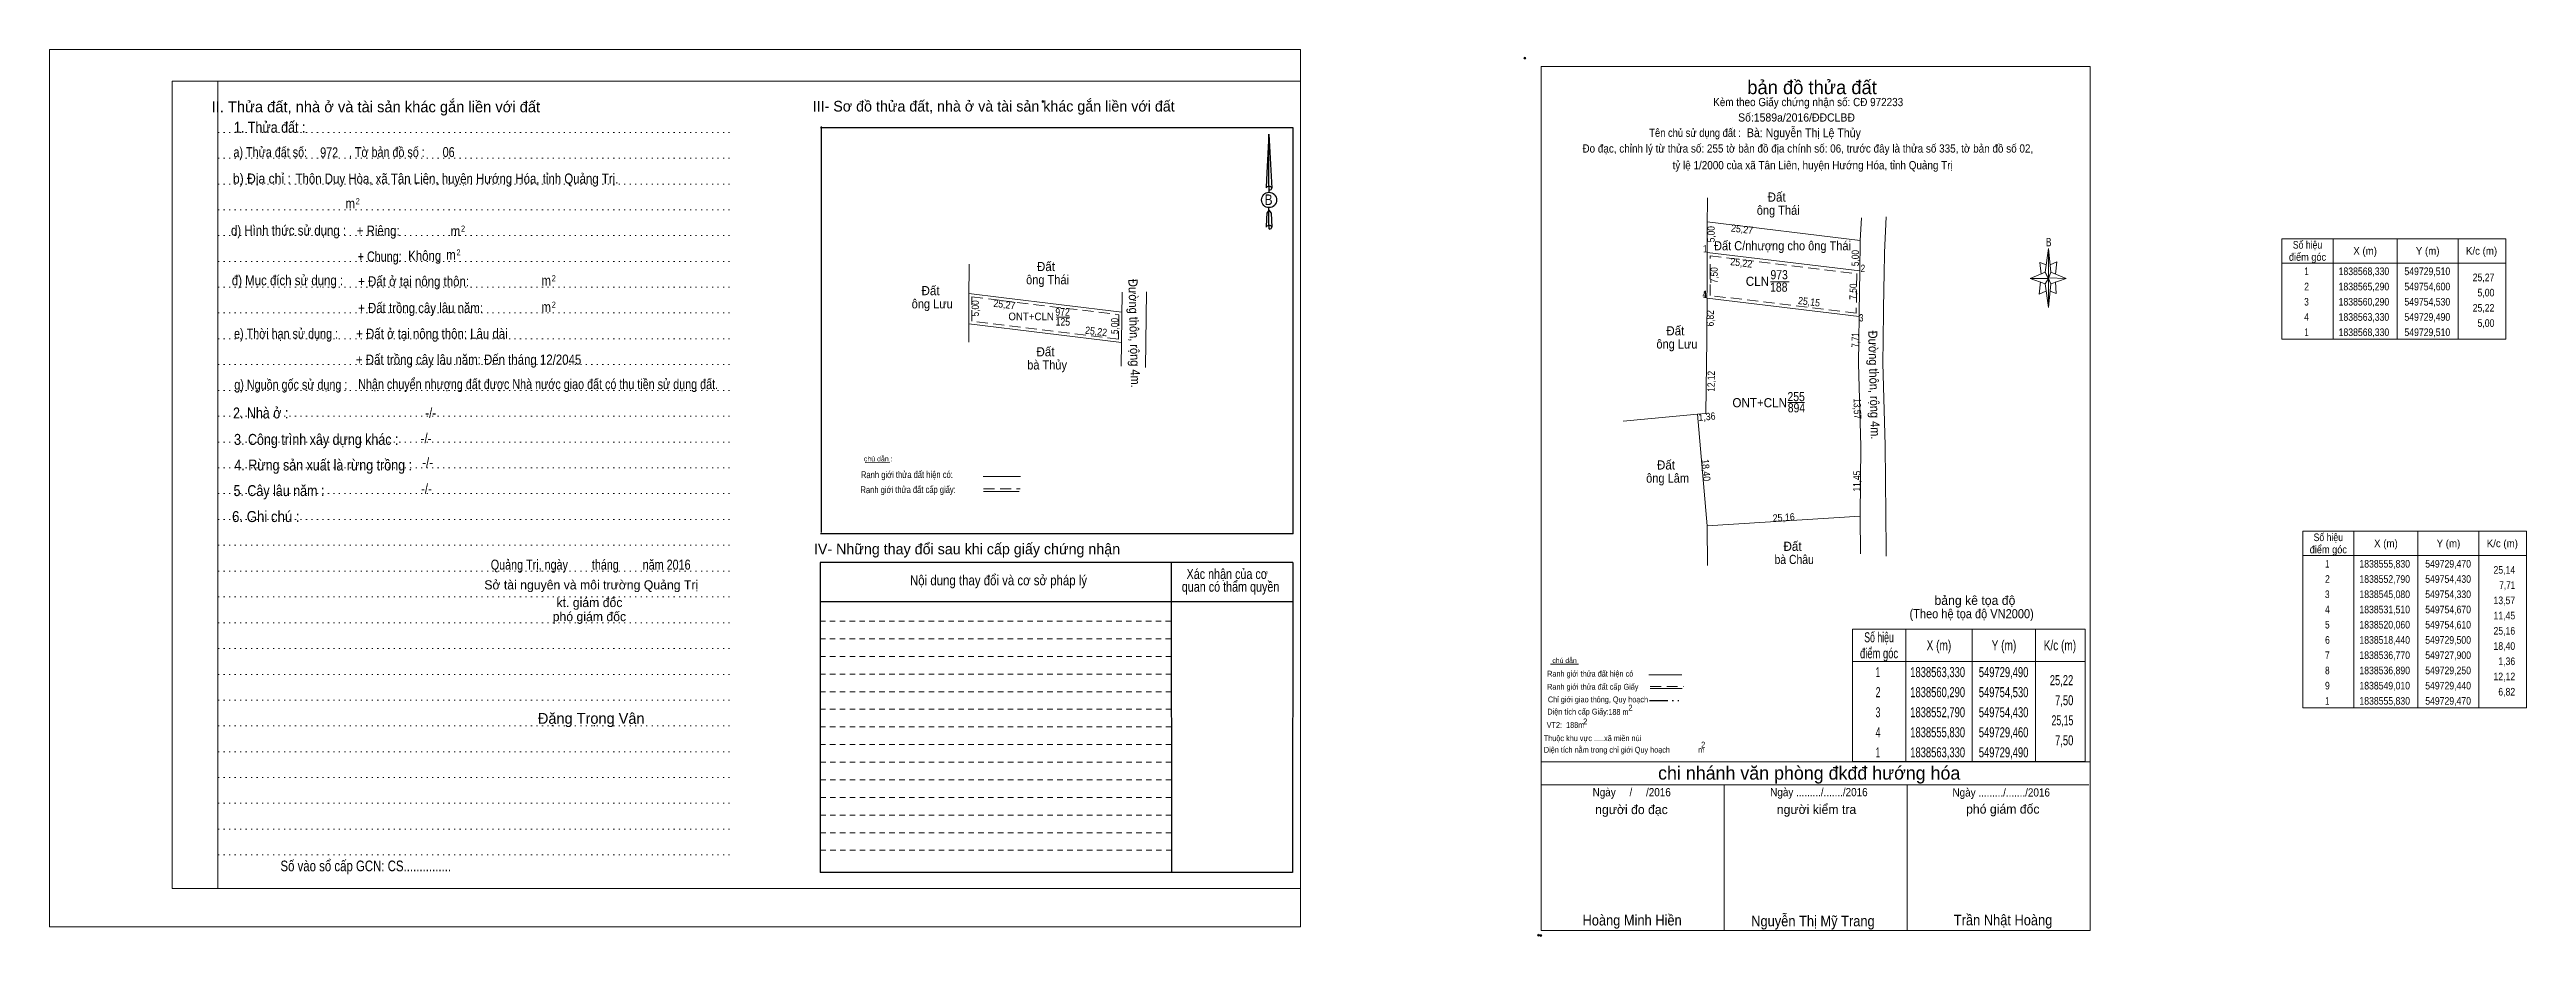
# Model space of a CAD drawing. Header units: metres. Extents: x 549063 to 549864, y 1838451 to 1838602.
# Drawn here: x 549457.6 to 549863.9, y 1838451.1 to 1838596.6 of the extents above; entities that cross this region are included whole.
import ezdxf
from ezdxf.enums import TextEntityAlignment as Align

# ---------------------------------------------------------------- set-up
doc = ezdxf.new("R2010")
doc.units = ezdxf.units.M
doc.header["$LTSCALE"] = 0.6
doc.header["$PDMODE"] = 32
doc.header["$PDSIZE"] = 0.3
for name, pattern in [('DASH_DOUBLE_DOT', [9.2, 5, -1.2, 0.3, -1.2, 0.3, -1.2]), ('DOTTED', [1.5, 0.3, -1.2]), ('MEDIUM_DASHED', [4.5, 3, -1.5]), ('SHORT_DASHED', [2.7, 1.5, -1.2])]:
    doc.linetypes.add(name, pattern=pattern)
for name, color, linetype, lineweight in [('1', 7, 'DOTTED', 13), ('10', 7, 'Continuous', 13), ('14', 7, 'Continuous', 13), ('15', 7, 'Continuous', 13), ('18', 7, 'Continuous', 13), ('2', 7, 'SHORT_DASHED', 13), ('28', 7, 'Continuous', 13), ('55', 7, 'Continuous', 13), ('63', 7, 'Continuous', 13)]:
    doc.layers.add(name, color=color, linetype=linetype, lineweight=lineweight)

msp = doc.modelspace()

# ---------------------------------------------------------------- linework, layer by layer
at = {"layer": '1', "linetype": 'Continuous'}
for p, q in [((549477.71, 1838591.44), (549662.81, 1838591.44)), ((549477.71, 1838591.44), (549477.71, 1838458.94)), ((549662.81, 1838591.44), (549662.81, 1838457.82)), ((549477.71, 1838458.94), (549662.81, 1838458.94))]:
    msp.add_line(p, q, dxfattribs=at)
at = {"layer": '1'}
for p, q in [((549485.21, 1838591.44), (549485.21, 1838458.94)), ((549485.21, 1838591.44), (549485.21, 1838458.94)), ((549485.27, 1838583.04), (549569.81, 1838583.04)), ((549485.27, 1838578.8), (549569.81, 1838578.8)), ((549485.27, 1838574.56), (549569.81, 1838574.56)), ((549485.27, 1838570.34), (549569.81, 1838570.34)), ((549485.27, 1838566.1), (549569.81, 1838566.1)), ((549485.27, 1838561.86), (549569.81, 1838561.86)), ((549485.27, 1838557.62), (549569.81, 1838557.62)), ((549485.27, 1838553.4), (549569.81, 1838553.4)), ((549485.27, 1838549.14), (549569.81, 1838549.14)), ((549485.27, 1838544.92), (549569.81, 1838544.92)), ((549485.27, 1838540.68), (549569.81, 1838540.68)), ((549485.27, 1838536.44), (549569.81, 1838536.44)), ((549485.27, 1838532.2), (549569.81, 1838532.2)), ((549485.27, 1838527.98), (549569.81, 1838527.98)), ((549485.27, 1838523.74), (549569.81, 1838523.74)), ((549485.27, 1838519.5), (549569.81, 1838519.5)), ((549485.27, 1838515.26), (549569.81, 1838515.26)), ((549485.27, 1838511.02), (549569.81, 1838511.02)), ((549485.27, 1838506.8), (549569.81, 1838506.8)), ((549485.27, 1838502.56), (549569.81, 1838502.56)), ((549485.27, 1838498.32), (549569.81, 1838498.32)), ((549485.27, 1838494.08), (549569.81, 1838494.08)), ((549485.27, 1838489.86), (549569.81, 1838489.86)), ((549485.27, 1838485.62), (549569.81, 1838485.62)), ((549485.27, 1838481.38), (549569.81, 1838481.38)), ((549485.27, 1838477.14), (549569.81, 1838477.14)), ((549485.27, 1838472.92), (549569.81, 1838472.92)), ((549485.27, 1838468.68), (549569.81, 1838468.68)), ((549485.27, 1838464.44), (549569.81, 1838464.44))]:
    msp.add_line(p, q, dxfattribs=at)
at = {"layer": '1', "linetype": 'Continuous'}
for points in [[(549457.61, 1838452.64), (549662.81, 1838452.64), (549662.81, 1838596.64), (549457.61, 1838596.64)], [(549485.21, 1838591.44), (549662.81, 1838591.44), (549662.81, 1838458.94), (549485.21, 1838458.94)]]:
    msp.add_lwpolyline(points, close=True, dxfattribs=at)
for points in [[(549729.5, 1838565.13), (549729.51, 1838568.33), (549754.6, 1838565.29), (549754.6, 1838565.13)], [(549754.6, 1838565.13), (549754.53, 1838560.29), (549729.49, 1838563.33), (549729.5, 1838565.13)]]:
    msp.add_lwpolyline(points, dxfattribs=at)
at = {"layer": '1', "linetype": 'MEDIUM_DASHED'}
for points in [[(549729.98, 1838559.62), (549729.99, 1838562.77), (549754.02, 1838559.85), (549754.02, 1838559.62)], [(549754.02, 1838559.62), (549753.94, 1838553.35), (549729.96, 1838556.27), (549729.98, 1838559.62)]]:
    msp.add_lwpolyline(points, dxfattribs=at)
at = {"layer": '10'}
for p, q in [((549729.5, 1838518.44), (549727.9, 1838536.77)), ((549754.61, 1838520.06), (549729.5, 1838518.44)), ((549729.5, 1838518.44), (549729.53, 1838511.97))]:
    msp.add_line(p, q, dxfattribs=at)
at = {"layer": '14'}
for p, q in [((549608.41, 1838556.59), (549608.42, 1838560.56)), ((549608.43, 1838560.08), (549608.43, 1838561.42)), ((549613.69, 1838555.95), (549633.5, 1838553.55)), ((549637.37, 1838544.47), (549637.54, 1838556.88)), ((549608.39, 1838551.59), (549608.38, 1838548.61)), ((549622.76, 1838552.7), (549624.94, 1838552.7)), ((549633.38, 1838544.65), (549633.43, 1838548.55))]:
    msp.add_line(p, q, dxfattribs=at)
at = {"layer": '14', "linetype": 'MEDIUM_DASHED'}
msp.add_line((549608.91, 1838556.02), (549613.63, 1838555.45), dxfattribs=at)
at = {"layer": '14'}
for points in [[(549608.39, 1838551.59), (549633.43, 1838548.55), (549633.55, 1838556.8)], [(549608.41, 1838556.59), (549608.41, 1838555.95), (549608.39, 1838551.59)], [(549608.41, 1838555.95), (549608.41, 1838556.59), (549613.69, 1838555.95)]]:
    msp.add_lwpolyline(points, dxfattribs=at)
at = {"layer": '14', "linetype": 'MEDIUM_DASHED'}
msp.add_lwpolyline([(549613.63, 1838555.45), (549632.99, 1838553.11), (549632.94, 1838549.11), (549608.89, 1838552.03), (549608.91, 1838556.02)], dxfattribs=at)
at = {"layer": '15'}
for p, q in [((549739.86, 1838558.51), (549742.93, 1838558.51)), ((549742.71, 1838538.71), (549745.46, 1838538.71)), ((549727.9, 1838536.77), (549715.74, 1838535.65)), ((549727.9, 1838536.77), (549729.25, 1838536.89))]:
    msp.add_line(p, q, dxfattribs=at)
at = {"layer": '18', "lineweight": 25}
for p, q in [((549657.61, 1838582.74), (549658.09, 1838573.9)), ((549657.61, 1838582.74), (549658.09, 1838573.9)), ((549657.61, 1838582.74), (549658.09, 1838573.9)), ((549657.23, 1838575.28), (549657.15, 1838573.92)), ((549657.61, 1838574.2), (549657.61, 1838573.86)), ((549657.61, 1838573.86), (549657.61, 1838573.6)), ((549657.61, 1838573.6), (549657.61, 1838573.26)), ((549657.61, 1838573.6), (549657.61, 1838573.26)), ((549657.61, 1838573.6), (549657.61, 1838573.26)), ((549657.61, 1838570.28), (549657.61, 1838570.68)), ((549657.61, 1838570.28), (549657.61, 1838570.68)), ((549657.61, 1838570.28), (549657.61, 1838570.68)), ((549657.61, 1838570.28), (549657.97, 1838569.8)), ((549657.61, 1838570.28), (549657.97, 1838569.8)), ((549657.61, 1838570.28), (549657.97, 1838569.8)), ((549658.09, 1838573.9), (549658.09, 1838573.92)), ((549657.61, 1838567.78), (549657.61, 1838567.44)), ((549657.61, 1838567.44), (549657.61, 1838567.18)), ((549657.97, 1838569.8), (549658.09, 1838567.48)), ((549657.97, 1838569.8), (549658.09, 1838567.48)), ((549657.97, 1838569.8), (549658.09, 1838567.48)), ((549658.09, 1838567.48), (549658.09, 1838567.5))]:
    msp.add_line(p, q, dxfattribs=at)
at = {"layer": '18'}
for p, q in [((549729.51, 1838568.33), (549754.6, 1838565.29)), ((549754.6, 1838565.29), (549754.79, 1838569.02)), ((549758.57, 1838563.32), (549758.86, 1838569.2)), ((549729.49, 1838563.33), (549754.53, 1838560.29)), ((549754.53, 1838560.29), (549754.6, 1838565.13)), ((549754.6, 1838565.13), (549754.6, 1838565.29)), ((549758.52, 1838559.62), (549758.57, 1838563.32)), ((549754.49, 1838557.59), (549754.52, 1838559.62)), ((549754.52, 1838559.62), (549754.53, 1838560.29)), ((549758.49, 1838557.59), (549758.52, 1838559.62)), ((549729.47, 1838557.59), (549729.46, 1838555.83)), ((549729.47, 1838555.83), (549754.43, 1838552.79)), ((549754.43, 1838552.79), (549754.49, 1838557.59)), ((549758.44, 1838553.7), (549758.49, 1838557.59)), ((549758.38, 1838549.01), (549758.44, 1838553.7)), ((549729.25, 1838536.89), (549729.44, 1838549.01)), ((549758.33, 1838545.13), (549758.38, 1838549.01)), ((549754.61, 1838520.06), (549754.63, 1838513.86)), ((549758.87, 1838514.56), (549758.83, 1838513.49))]:
    msp.add_line(p, q, dxfattribs=at)
at = {"layer": '18', "lineweight": 25}
for points in [[(549657.61, 1838574.2), (549657.61, 1838582.74), (549657.23, 1838575.28)], [(549657.61, 1838567.78), (549657.61, 1838570.28), (549657.29, 1838569.8), (549657.23, 1838568.86), (549657.15, 1838567.5)]]:
    msp.add_lwpolyline(points, dxfattribs=at)
at = {"layer": '18'}
for points in [[(549729.52, 1838572.29), (549729.52, 1838571.51), (549729.51, 1838568.33)], [(549729.51, 1838568.33), (549729.5, 1838565.13), (549729.49, 1838563.33)], [(549729.49, 1838563.33), (549729.48, 1838559.62), (549729.47, 1838557.59)], [(549729.44, 1838549.01), (549729.45, 1838549.61), (549729.47, 1838555.83)], [(549754.33, 1838545.08), (549754.38, 1838549.01), (549754.43, 1838552.79)], [(549754.61, 1838520.06), (549754.67, 1838531.51), (549754.33, 1838545.08)], [(549758.87, 1838514.56), (549758.67, 1838531.63), (549758.33, 1838545.18)]]:
    msp.add_lwpolyline(points, dxfattribs=at)
at = {"layer": '18', "lineweight": 25}
msp.add_ellipse((549657.6336, 1838571.9397), major_axis=(0, 1.258), ratio=0.983453, dxfattribs=at)
for centre, start_param, end_param in [((549657.634, 1838573.8782), 1.57079633, 3.07445202), ((549657.634, 1838573.8782), 0.06714063, 1.57079633), ((549657.634, 1838573.8782), 4.71238898, 6.28318531), ((549657.634, 1838567.4577), 2.49106941, 3.07427841), ((549657.634, 1838567.4577), 1.57079633, 2.49106941), ((549657.634, 1838567.4577), 0.06714063, 1.57079633), ((549657.634, 1838567.4577), 4.71238898, 6.28318531)]:
    msp.add_ellipse(centre, major_axis=(0.4535, 0), ratio=0.655448, start_param=start_param, end_param=end_param, dxfattribs=at)
at = {"layer": '2'}
for p, q in [((549641.57, 1838499.9), (549584.01, 1838499.9)), ((549641.59, 1838497.02), (549584.01, 1838497.02)), ((549641.59, 1838494.12), (549584.01, 1838494.12)), ((549641.59, 1838491.22), (549584.01, 1838491.22)), ((549641.59, 1838488.34), (549584.01, 1838488.34)), ((549641.59, 1838485.44), (549584.01, 1838485.44)), ((549641.59, 1838482.54), (549584.01, 1838482.54)), ((549641.61, 1838479.66), (549584.01, 1838479.66)), ((549641.61, 1838476.76), (549584.01, 1838476.76)), ((549641.61, 1838473.88), (549584.01, 1838473.88)), ((549641.61, 1838470.98), (549584.01, 1838470.98)), ((549641.61, 1838468.08), (549584.01, 1838468.08)), ((549641.63, 1838465.2), (549584.01, 1838465.2))]:
    msp.add_line(p, q, dxfattribs=at)
at = {"layer": '28', "lineweight": 25}
for p, q in [((549584.15, 1838584), (549584.15, 1838517.36)), ((549661.59, 1838517.14), (549584.07, 1838517.14)), ((549641.57, 1838512.44), (549641.63, 1838461.56)), ((549661.53, 1838512.44), (549661.49, 1838461.56)), ((549661.51, 1838505.98), (549584.01, 1838505.98)), ((549661.49, 1838461.56), (549584.01, 1838461.56))]:
    msp.add_line(p, q, dxfattribs=at)
at = {"layer": '28'}
for p, q in [((549784.95, 1838560.08), (549785.45, 1838563.98)), ((549784.95, 1838558.18), (549782.45, 1838559.08)), ((549785.85, 1838558.18), (549785.45, 1838554.28)), ((549785.85, 1838560.08), (549788.35, 1838559.08)), ((549786.65, 1838558.48), (549786.75, 1838556.58)), ((549786.75, 1838556.58), (549785.75, 1838556.98)), ((549703.8, 1838495.75), (549708.4, 1838495.75)), ((549719.95, 1838493.98), (549725.33, 1838493.98)), ((549720.15, 1838491.74), (549725.41, 1838491.74)), ((549702.29, 1838479.74), (549792.29, 1838479.74)), ((549702.29, 1838475.94), (549792.09, 1838475.94)), ((549702.29, 1838475.94), (549792.09, 1838475.94)), ((549702.29, 1838475.94), (549792.09, 1838475.94)), ((549732.29, 1838452.04), (549732.29, 1838475.94)), ((549762.29, 1838452.04), (549762.29, 1838475.94))]:
    msp.add_line(p, q, dxfattribs=at)
at = {"layer": '28', "linetype": 'SHORT_DASHED'}
msp.add_line((549641.57, 1838502.8), (549584.01, 1838502.8), dxfattribs=at)
at = {"layer": '28', "linetype": 'DASH_DOUBLE_DOT', "lineweight": 25}
msp.add_line((549720.05, 1838489.77), (549725.29, 1838489.77), dxfattribs=at)
at = {"layer": '28', "linetype": 'MEDIUM_DASHED'}
msp.add_line((549720.15, 1838492.06), (549725.59, 1838492.06), dxfattribs=at)
at = {"layer": '28'}
for points in [[(549702.29, 1838593.84), (549792.29, 1838593.84), (549792.29, 1838452.04), (549702.29, 1838452.04)], [(549785.45, 1838563.98), (549785.85, 1838560.08), (549785.45, 1838559.08)], [(549785.45, 1838559.08), (549782.45, 1838559.08), (549784.95, 1838560.08), (549785.85, 1838558.18), (549788.35, 1838559.08), (549785.45, 1838559.18)], [(549785.45, 1838559.08), (549785.45, 1838554.28), (549784.95, 1838558.18)]]:
    msp.add_lwpolyline(points, close=True, dxfattribs=at)
at = {"layer": '28', "lineweight": 25}
for points in [[(549661.59, 1838517.14), (549661.59, 1838583.78), (549584.07, 1838583.78)], [(549661.53, 1838512.44), (549584.01, 1838512.44), (549584.01, 1838461.56)]]:
    msp.add_lwpolyline(points, dxfattribs=at)
at = {"layer": '28'}
for points in [[(549785.45, 1838559.08), (549784.95, 1838560.08), (549782.45, 1838559.08)], [(549784.15, 1838558.48), (549783.95, 1838556.48), (549785.05, 1838556.98)], [(549785.15, 1838561.28), (549784.05, 1838561.68), (549784.25, 1838559.78)], [(549785.45, 1838559.08), (549785.85, 1838558.18), (549788.35, 1838559.08)], [(549785.75, 1838561.28), (549786.85, 1838561.78), (549786.65, 1838559.78)], [(549792.29, 1838452.04), (549702.29, 1838452.04), (549702.29, 1838475.94)]]:
    msp.add_lwpolyline(points, dxfattribs=at)
for p in [(549699.59, 1838595.24), (549620.55, 1838588.1), (549701.83, 1838451.26), (549702.23, 1838451.2)]:
    msp.add_point(p, dxfattribs=at)
at = {"layer": '55'}
for p, q in [((549591.37, 1838528.84), (549595.41, 1838528.9)), ((549610.75, 1838526.58), (549616.85, 1838526.58)), ((549610.81, 1838524.1), (549616.67, 1838524.1)), ((549610.81, 1838524.1), (549616.67, 1838524.1))]:
    msp.add_line(p, q, dxfattribs=at)
at = {"layer": '55', "linetype": 'MEDIUM_DASHED'}
msp.add_line((549610.81, 1838524.54), (549616.81, 1838524.54), dxfattribs=at)
at = {"layer": '63'}
for p, q in [((549832.16, 1838565.58), (549832.16, 1838549.08)), ((549842.66, 1838565.58), (549842.66, 1838549.08)), ((549852.66, 1838565.58), (549852.66, 1838549.08)), ((549823.76, 1838561.58), (549860.46, 1838561.58)), ((549835.57, 1838517.57), (549835.57, 1838488.57)), ((549846.07, 1838517.57), (549846.07, 1838488.57)), ((549856.07, 1838517.57), (549856.07, 1838488.57)), ((549827.17, 1838513.57), (549863.87, 1838513.57)), ((549762.05, 1838501.47), (549762.05, 1838479.76)), ((549772.97, 1838501.47), (549772.97, 1838479.76)), ((549783.36, 1838501.47), (549783.36, 1838479.76)), ((549753.32, 1838496.21), (549791.47, 1838496.21))]:
    msp.add_line(p, q, dxfattribs=at)
for points in [[(549823.76, 1838565.58), (549860.46, 1838565.58), (549860.46, 1838549.08), (549823.76, 1838549.08)], [(549827.17, 1838517.57), (549863.87, 1838517.57), (549863.87, 1838488.57), (549827.17, 1838488.57)], [(549753.32, 1838501.47), (549791.47, 1838501.47), (549791.47, 1838479.76), (549753.32, 1838479.76)]]:
    msp.add_lwpolyline(points, close=True, dxfattribs=at)

# ---------------------------------------------------------------- texts
at = {"layer": '1'}
for s, width, p in [('CLN', 0.95, (549737.73, 1838557.84)), ('188', 0.85, (549741.24, 1838556.88)), ('973', 0.85, (549741.295, 1838558.92)), ('ONT+CLN', 0.95, (549738.105, 1838537.92)), ('255', 0.85, (549744.085, 1838538.92)), ('894', 0.85, (549744.135, 1838537.08))]:
    msp.add_text(s, height=1.5, dxfattribs=dict(at, width=width)).set_placement(p, align=Align.CENTER)
at = {"layer": '14'}
for s, height, width, p in [('ông Thái', 1.5, 0.9, (549621.305, 1838558.11)), ('Đất ', 1.5, 0.95, (549621.31, 1838560.27)), ('ông Lưu', 1.5, 0.9, (549602.38, 1838554.15)), ('Đất ', 1.5, 0.95, (549602.38, 1838556.31)), ('972', 1.25, 0.85, (549623.765, 1838552.94)), ('ONT+CLN', 1.25, 0.95, (549618.61, 1838552.2)), ('125', 1.25, 0.85, (549623.805, 1838551.32)), ('Đất ', 1.5, 0.95, (549621.23, 1838546.28)), ('bà Thủy', 1.5, 0.9, (549621.23, 1838544.12))]:
    msp.add_text(s, height=height, dxfattribs=dict(at, width=width)).set_placement(p, align=Align.CENTER)
for s, height, rotation, width, p in [('Đường thôn, rộng 4m.', 1.5, 271.435, 0.9, (549634.7766, 1838550.0338)), ('5,00', 1.2, 89.771, 0.85, (549610.0454, 1838554.1426)), ('25,27', 1.2, 353.091, 0.9, (549614.1578, 1838554.2034)), ('25,22', 1.2, 353.078, 0.9, (549629.1927, 1838549.7811)), ('5,00', 1.2, 89.198, 0.85, (549632.899, 1838551.2466))]:
    msp.add_text(s, height=height, rotation=rotation, dxfattribs=dict(at, width=width)).set_placement(p, align=Align.CENTER)
at = {"layer": '15', "width": 0.9}
msp.add_text('Đất C/nhượng cho ông Thái', height=1.5, dxfattribs=at).set_placement((549741.85, 1838563.68), align=Align.CENTER)
msp.add_text('Đường thôn, rộng 4m.', height=1.5, rotation=271.435, dxfattribs=at).set_placement((549756.1266, 1838541.5538), align=Align.CENTER)
at = {"layer": '18'}
for s, height, p in [('II. Thửa đất, nhà ở và tài sản khác gắn liền với đất', 1.8, (549511.13, 1838586.34)), ('Sở tài nguyên và môi trường Quảng Trị', 1.5, (549546.46, 1838508.02)), ('kt. giám đốc', 1.5, (549546.17, 1838505.12)), ('phó giám đốc', 1.5, (549546.16, 1838502.81)), ('Đặng Trọng Vân', 1.782, (549546.455, 1838485.96))]:
    msp.add_text(s, height=height, dxfattribs=at).set_placement(p, align=Align.CENTER)
for s, height, width, p in [('1. Thửa đất :', 1.8, 0.85, (549493.715, 1838582.98)), ('a) Thửa đất số:              , Tờ bản đồ số : ', 1.65, 0.8, (549503.71, 1838578.97)), ('972', 1.65, 0.8, (549503.475, 1838578.92)), ('06', 1.65, 0.8, (549523.07, 1838578.98)), ('b) Địa chỉ : ', 1.65, 0.9, (549492.71, 1838574.64)), (' Thôn Duy Hòa, xã Tân Liên, huyện Hướng Hóa, tỉnh Quảng Trị.', 1.65, 0.85, (549524.17, 1838574.63)), (' m', 1.65, 0.85, (549506.665, 1838570.55)), ('2', 1, 0.75, (549508.155, 1838571.25)), ('B', 1.728, 0.85, (549657.555, 1838571.12)), ('d) Hình thức sử dụng :', 1.65, 0.85, (549496.805, 1838566.12)), ('+ Riêng: ', 1.65, 0.85, (549511.775, 1838566.08)), (' m', 1.65, 0.85, (549523.925, 1838566.02)), ('2', 1, 0.75, (549525.435, 1838566.74)), ('       + Chung:', 1.65, 0.8, (549510.045, 1838561.84)), ('Không', 1.65, 0.85, (549519.145, 1838561.96)), (' m', 1.65, 0.85, (549523.185, 1838562.12)), ('2', 1, 0.75, (549524.695, 1838562.84)), ('đ) Mục đích sử dụng :', 1.65, 0.85, (549496.635, 1838557.94)), ('+ Đất ở tại nông thôn:', 1.65, 0.85, (549517.325, 1838557.77)), (' m', 1.65, 0.85, (549538.805, 1838557.9)), ('2', 1, 0.75, (549540.315, 1838558.6)), ('+ Đất trồng cây lâu năm:', 1.65, 0.85, (549518.47, 1838553.4)), (' m', 1.65, 0.85, (549538.805, 1838553.56)), ('2', 1, 0.75, (549540.315, 1838554.26)), ('e) Thời hạn sử dụng :', 1.65, 0.8, (549496.4, 1838549.18)), ('+ Đất ở tại nông thôn: Lâu dài', 1.65, 0.85, (549520.33, 1838549.17)), ('+ Đất trồng cây lâu năm: Đến tháng 12/2045', 1.65, 0.85, (549526.345, 1838544.92)), ('g) Nguồn gốc sử dụng :', 1.65, 0.8, (549497.19, 1838540.82)), ('Nhận chuyển nhượng đất được Nhà nước giao đất có thu tiền sử dụng đất.', 1.65, 0.8, (549537.75, 1838540.9)), ('2. Nhà ở :', 1.8, 0.85, (549492.245, 1838536.08)), ('3. Công trình xây dựng khác :', 1.8, 0.85, (549501.36, 1838531.74)), ('4. Rừng sản xuất là rừng trồng :', 1.8, 0.85, (549502.495, 1838527.54)), ('5. Cây lâu năm :', 1.8, 0.85, (549495.24, 1838523.34)), ('6. Ghi chú :', 1.8, 0.9, (549493.085, 1838519.08)), ('Quảng Trị, ngày        tháng        năm 2016', 1.65, 0.8, (549546.365, 1838511.26)), ('Số vào sổ cấp GCN: CS...............', 1.75, 0.8, (549509.48, 1838461.76))]:
    msp.add_text(s, height=height, dxfattribs=dict(at, width=width)).set_placement(p, align=Align.CENTER)
at = {"layer": '28'}
for s, height, p in [('bản đồ thửa đất', 2.25, (549746.695, 1838589.31)), ('III- Sơ đồ thửa đất, nhà ở và tài sản khác gắn liền với đất', 1.75, (549612.47, 1838586.46)), ('IV- Những thay đổi sau khi cấp giấy chứng nhận', 1.75, (549608.095, 1838513.78)), ('bảng kê tọa độ', 1.5, (549773.41, 1838505.48)), ('chi nhánh văn phòng đkđđ hướng hóa', 2.187, (549746.225, 1838476.8)), ('người kiểm tra', 1.5, (549747.425, 1838471.16)), ('phó giám đốc', 1.5, (549777.98, 1838471.22)), ('người đo đạc', 1.5, (549717.075, 1838471.14))]:
    msp.add_text(s, height=height, dxfattribs=at).set_placement(p, align=Align.CENTER)
for s, height, width, p in [('Kèm theo Giấy chứng nhận số: CĐ 972233', 1.35, 0.9, (549746.06, 1838587.34)), ('Tên chủ sử dụng đất :', 1.35, 0.85, (549727.505, 1838582.3)), ('Số:1589a/2016/ĐĐCLBĐ', 1.35, 0.95, (549744.15, 1838584.81)), ('Đo đạc, chỉnh lý từ thửa số: 255 tờ bản đồ địa chính số: 06, trước đây là thửa số 335, tờ bản đồ số 02,', 1.35, 0.9, (549746, 1838579.72)), (' tỷ lệ 1/2000 của xã Tân Liên, huyện Hướng Hóa, tỉnh Quảng Trị', 1.35, 0.9, (549746.57, 1838576.98)), ('B', 1.378, 0.75, (549785.5, 1838564.34)), ('-/-', 1.65, 0.85, (549520.125, 1838536.18)), ('-/-', 1.65, 0.85, (549519.365, 1838532)), ('-/-', 1.65, 0.85, (549519.625, 1838528.04)), ('-/-', 1.65, 0.85, (549519.425, 1838523.72)), ('Nội dung thay đổi và cơ sở pháp lý', 1.65, 0.85, (549613.26, 1838508.7)), (' quan có thẩm quyền', 1.65, 0.8, (549651.075, 1838507.64)), ('Xác nhận của cơ', 1.65, 0.8, (549650.765, 1838509.74)), ('(Theo hệ tọa độ VN2000)', 1.5, 0.9, (549772.87, 1838503.28)), ('Ranh giới thửa đất hiện có ', 0.96, 0.9, (549710.475, 1838493.7)), ('chú dẫn', 0.8, 1.05, (549706.1, 1838495.95)), ('Ranh giới thửa đất cấp Giấy', 0.96, 0.9, (549710.73, 1838491.56)), ('Chỉ giới giao thông, Quy hoạch', 0.96, 0.9, (549711.58, 1838489.48)), ('2', 0.96, 0.8, (549716.92, 1838488.14)), ('2', 0.96, 0.8, (549716.92, 1838488.14)), (' VT2:  188m ', 0.96, 0.9, (549706.255, 1838485.29)), ('Diện tích cấp Giấy: ', 0.96, 0.9, (549708.485, 1838487.48)), ('2', 0.96, 0.8, (549709.5, 1838485.87)), ('188 m ', 0.96, 0.85, (549715.1, 1838487.43)), ('Thuộc khu vực .....xã miền núi', 0.96, 0.9, (549710.69, 1838483.12)), ('Diện tích nằm trong chỉ giới Quy hoạch              m', 0.96, 0.9, (549715.865, 1838481.22)), ('2', 0.96, 0.8, (549728.85, 1838482.06)), ('Ngày     /     /2016', 1.35, 0.9, (549717.115, 1838474.06)), ('Ngày ........./......./2016', 1.35, 0.9, (549747.82, 1838474.07)), ('Ngày ........./......./2016', 1.35, 0.9, (549777.72, 1838474.02)), ('Hoàng Minh Hiền', 1.75, 0.9, (549717.18, 1838452.86)), ('Nguyễn Thị Mỹ Trang', 1.75, 0.9, (549746.84, 1838452.72)), ('Trần Nhật Hoàng', 1.75, 0.9, (549778.025, 1838452.88))]:
    msp.add_text(s, height=height, dxfattribs=dict(at, width=width)).set_placement(p, align=Align.CENTER)
at = {"layer": '28', "width": 0.9}
msp.add_text('Bà: Nguyễn Thị Lệ Thủy', height=1.44, dxfattribs=at).set_placement((549736.01, 1838582.25))
at = {"layer": '55'}
msp.add_text('chú dẫn :', height=0.8275, rotation=359.974, dxfattribs=at).set_placement((549593.5298, 1838529.0389), align=Align.CENTER)
at = {"layer": '55', "width": 0.8}
for s, height, p in [('Ranh giới thửa đất hiện có:', 1.127, (549598.2337, 1838526.2975)), ('Ranh giới thửa đất cấp giấy:', 1.122, (549598.4337, 1838523.8381))]:
    msp.add_text(s, height=height, rotation=0.135, dxfattribs=at).set_placement(p, align=Align.CENTER)
at = {"layer": '63'}
for s, height, width, p in [('ông Thái', 1.5, 0.9, (549741.145, 1838569.51)), ('Đất ', 1.5, 0.95, (549741.15, 1838571.67)), ('điểm góc', 1.25, 0.9, (549827.96, 1838561.96)), ('Số hiệu', 1.25, 0.85, (549827.96, 1838563.96)), ('X (m)', 1.25, 0.95, (549837.41, 1838562.96)), ('Y (m)', 1.25, 0.95, (549847.665, 1838562.96)), ('K/c (m)', 1.25, 0.95, (549856.505, 1838562.96)), (' 2', 1.25, 0.85, (549827.615, 1838557.11)), (' 1', 1.25, 0.75, (549827.61, 1838559.61)), ('1838568,330', 1.25, 0.85, (549837.21, 1838559.61)), ('1838565,290', 1.25, 0.85, (549837.21, 1838557.11)), ('549729,510', 1.25, 0.85, (549847.61, 1838559.61)), ('549754,600', 1.25, 0.85, (549847.61, 1838557.11)), (' 3', 1.25, 0.8, (549827.605, 1838554.61)), ('1838560,290', 1.25, 0.85, (549837.21, 1838554.61)), ('549754,530', 1.25, 0.85, (549847.61, 1838554.61)), ('Đất ', 1.5, 0.95, (549724.53, 1838549.72)), (' 4', 1.25, 0.85, (549827.61, 1838552.11)), (' 1', 1.25, 0.75, (549827.61, 1838549.61)), ('1838563,330', 1.25, 0.85, (549837.21, 1838552.11)), ('1838568,330', 1.25, 0.85, (549837.21, 1838549.61)), ('549729,490', 1.25, 0.85, (549847.61, 1838552.11)), ('549729,510', 1.25, 0.85, (549847.61, 1838549.61)), ('ông Lưu', 1.5, 0.9, (549724.53, 1838547.56)), ('ông Lâm', 1.5, 0.9, (549723, 1838525.54)), ('Đất ', 1.5, 0.95, (549723, 1838527.7)), ('bà Châu', 1.5, 0.85, (549743.765, 1838512.19)), ('Đất ', 1.5, 0.95, (549743.76, 1838514.35)), ('điểm góc', 1.25, 0.9, (549831.37, 1838513.95)), ('Số hiệu', 1.25, 0.85, (549831.37, 1838515.95)), ('X (m)', 1.25, 0.95, (549840.82, 1838514.95)), ('Y (m)', 1.25, 0.95, (549851.075, 1838514.95)), ('K/c (m)', 1.25, 0.95, (549859.915, 1838514.95)), (' 2', 1.25, 0.85, (549831.025, 1838509.1)), (' 1', 1.25, 0.75, (549831.02, 1838511.6)), ('1838555,830', 1.25, 0.85, (549840.62, 1838511.6)), ('1838552,790', 1.25, 0.85, (549840.62, 1838509.1)), ('549729,470', 1.25, 0.85, (549851.02, 1838511.6)), ('549754,430', 1.25, 0.85, (549851.02, 1838509.1)), (' 4', 1.25, 0.85, (549831.02, 1838504.1)), (' 3', 1.25, 0.8, (549831.015, 1838506.6)), ('1838545,080', 1.25, 0.85, (549840.62, 1838506.6)), ('1838531,510', 1.25, 0.85, (549840.62, 1838504.1)), ('549754,330', 1.25, 0.85, (549851.02, 1838506.6)), ('549754,670', 1.25, 0.85, (549851.02, 1838504.1)), (' 5', 1.25, 0.8, (549831.025, 1838501.6)), ('1838520,060', 1.25, 0.85, (549840.62, 1838501.6)), ('549754,610', 1.25, 0.85, (549851.02, 1838501.6)), ('điểm góc', 1.645, 0.7, (549757.685, 1838496.71)), ('Số hiệu', 1.645, 0.65, (549757.68, 1838499.34)), ('X (m)', 1.645, 0.75, (549767.505, 1838498.03)), ('Y (m)', 1.645, 0.75, (549778.17, 1838498.03)), ('K/c (m)', 1.645, 0.75, (549787.35, 1838498.03)), (' 6', 1.25, 0.85, (549831.025, 1838499.1)), (' 7', 1.25, 0.8, (549831.025, 1838496.6)), ('1838518,440', 1.25, 0.85, (549840.62, 1838499.1)), ('1838536,770', 1.25, 0.85, (549840.62, 1838496.6)), ('549729,500', 1.25, 0.85, (549851.02, 1838499.1)), ('549727,900', 1.25, 0.85, (549851.02, 1838496.6)), (' 1', 1.645, 0.6, (549757.32, 1838493.62)), ('1838563,330', 1.645, 0.7, (549767.295, 1838493.62)), ('549729,490', 1.645, 0.7, (549778.11, 1838493.62)), (' 8', 1.25, 0.8, (549831.025, 1838494.1)), ('1838536,890', 1.25, 0.85, (549840.62, 1838494.1)), ('549729,250', 1.25, 0.85, (549851.02, 1838494.1)), (' 2', 1.645, 0.65, (549757.325, 1838490.33)), ('1838560,290', 1.645, 0.7, (549767.295, 1838490.33)), ('549754,530', 1.645, 0.7, (549778.11, 1838490.33)), (' 9', 1.25, 0.85, (549831.02, 1838491.6)), (' 1', 1.25, 0.75, (549831.02, 1838489.1)), ('1838549,010', 1.25, 0.85, (549840.62, 1838491.6)), ('1838555,830', 1.25, 0.85, (549840.62, 1838489.1)), ('549729,440', 1.25, 0.85, (549851.02, 1838491.6)), ('549729,470', 1.25, 0.85, (549851.02, 1838489.1)), (' 4', 1.645, 0.65, (549757.32, 1838483.75)), (' 3', 1.645, 0.65, (549757.315, 1838487.04)), ('1838552,790', 1.645, 0.7, (549767.295, 1838487.04)), ('1838555,830', 1.645, 0.7, (549767.295, 1838483.75)), ('549754,430', 1.645, 0.7, (549778.11, 1838487.04)), ('549729,460', 1.645, 0.7, (549778.11, 1838483.75)), (' 1', 1.645, 0.6, (549757.32, 1838480.46)), ('1838563,330', 1.645, 0.7, (549767.295, 1838480.46)), ('549729,490', 1.645, 0.7, (549778.11, 1838480.46))]:
    msp.add_text(s, height=height, dxfattribs=dict(at, width=width)).set_placement(p, align=Align.CENTER)
for s, rotation, width, p in [('5,00', 89.771, 0.85, (549730.7254, 1838566.3226)), ('25,27', 353.091, 0.9, (549735.1478, 1838566.5534)), ('25,22', 353.078, 0.9, (549735.0327, 1838561.0411)), ('5,00', 89.198, 0.85, (549754.379, 1838562.3966)), ('7,50', 89.771, 0.85, (549731.2254, 1838559.5826)), ('7,50', 89.236, 0.85, (549754.0381, 1838556.897)), ('25,15', 353.059, 0.9, (549746.1325, 1838554.653)), ('6,82', 89.748, 0.85, (549730.5859, 1838552.5174)), ('7,71', 89.257, 0.8, (549754.3768, 1838548.9522)), ('12,12', 89.102, 0.85, (549730.7374, 1838542.1656)), ('13,57', 271.435, 0.85, (549753.5336, 1838537.67)), ('1,36', 5.08, 0.9, (549729.5019, 1838535.7837)), ('18,40', 274.989, 0.9, (549728.7061, 1838527.5422)), ('11,45', 89.7, 0.85, (549754.639, 1838525.7819)), ('25,16', 3.691, 0.9, (549742.0864, 1838519.2446))]:
    msp.add_text(s, height=1.2, rotation=rotation, dxfattribs=dict(at, width=width)).set_placement(p, align=Align.CENTER)
for s, height, width, p in [(' 1', 1.2, 0.75, (549729.49, 1838563.33)), (' 2', 1.2, 0.85, (549755.41, 1838560.12)), ('25,27', 1.25, 0.85, (549858.61, 1838558.61)), (' 4', 1.2, 0.85, (549729.46, 1838555.83)), (' 1', 1.2, 0.75, (549729.47, 1838555.83)), ('25,22', 1.25, 0.85, (549858.61, 1838553.61)), ('5,00', 1.25, 0.85, (549858.61, 1838556.11)), (' 3', 1.2, 0.8, (549755.13, 1838552)), ('5,00', 1.25, 0.85, (549858.61, 1838551.11)), ('25,14', 1.25, 0.85, (549862.02, 1838510.6)), ('7,71', 1.25, 0.8, (549862.02, 1838508.1)), ('13,57', 1.25, 0.85, (549862.02, 1838505.6)), ('25,16', 1.25, 0.85, (549862.02, 1838500.6)), ('11,45', 1.25, 0.85, (549862.02, 1838503.1)), ('18,40', 1.25, 0.85, (549862.02, 1838498.1)), ('25,22', 1.645, 0.7, (549789.54, 1838492.3)), ('12,12', 1.25, 0.85, (549862.02, 1838493.1)), ('1,36', 1.25, 0.85, (549862.02, 1838495.6)), ('7,50', 1.645, 0.7, (549789.55, 1838489.01)), ('6,82', 1.25, 0.85, (549862.02, 1838490.6)), ('25,15', 1.645, 0.65, (549789.55, 1838485.72)), ('7,50', 1.645, 0.7, (549789.55, 1838482.43))]:
    msp.add_text(s, height=height, dxfattribs=dict(at, width=width)).set_placement(p, align=Align.RIGHT)

doc.saveas('drawing.dxf')
